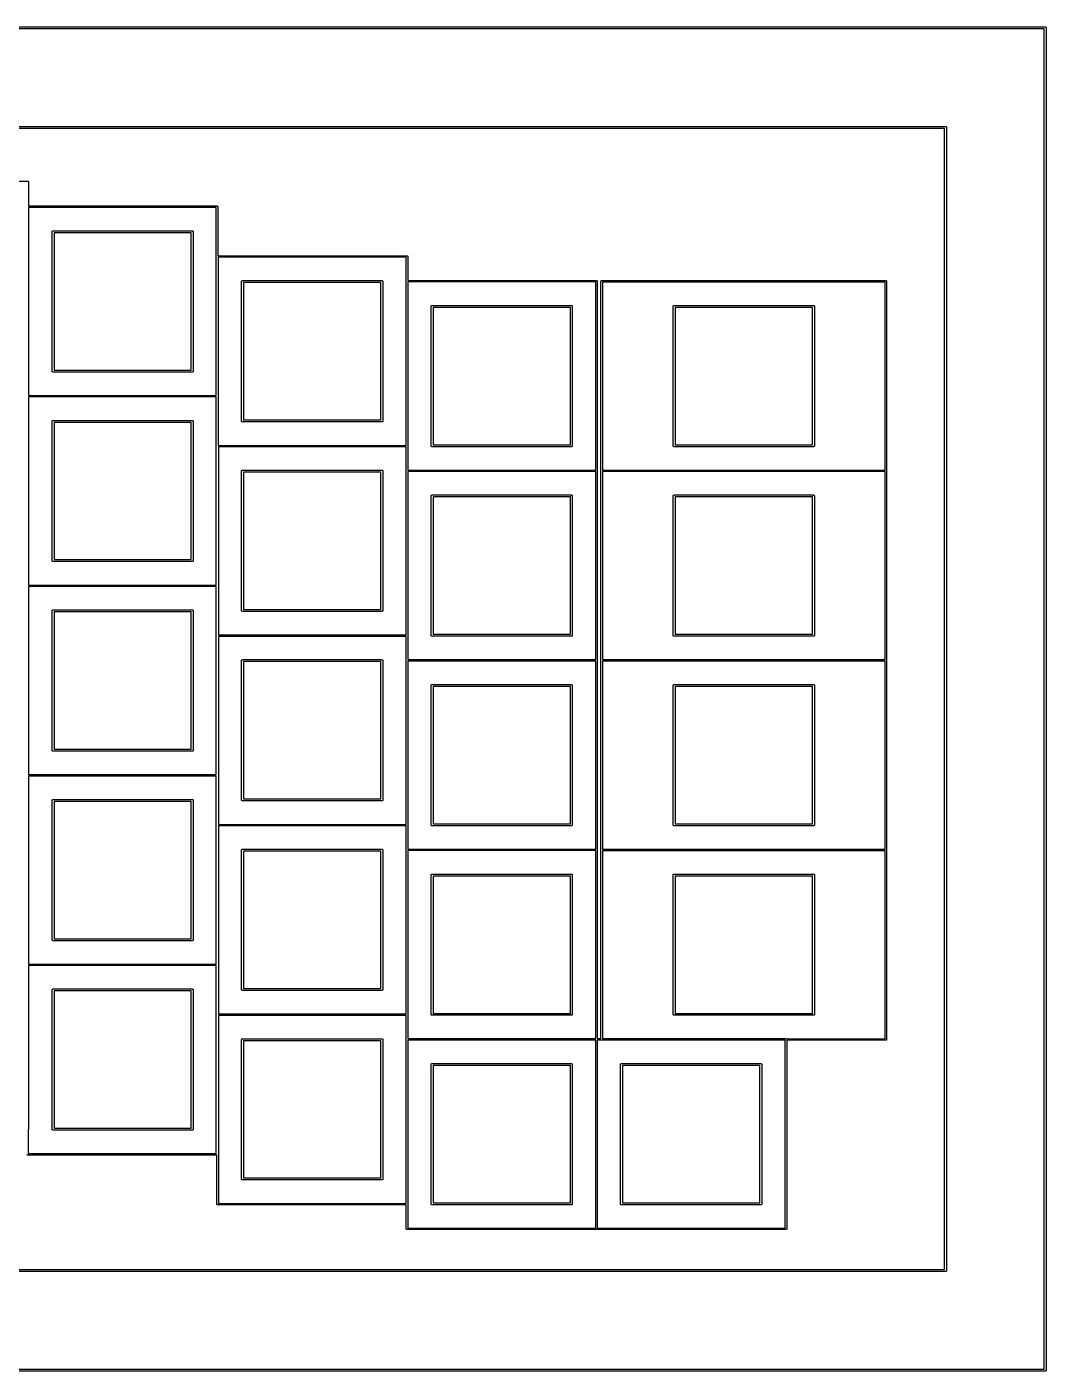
# Model space of a CAD drawing. Extents: x -216 to 296, y -238 to -44.
# Drawn here: x 193.1 to 295.6, y -179.5 to -44.4 of the extents above; entities that cross this region are included whole.
import ezdxf

# ---------------------------------------------------------------- set-up
doc = ezdxf.new("R2010")
doc.units = 0
doc.layers.add('BLACK', color=7, linetype='CONTINUOUS')

msp = doc.modelspace()

# ---------------------------------------------------------------- linework, layer by layer
at = {"layer": 'BLACK', "linetype": 'CONTINUOUS'}
for p, q in [((120.61, -44.43), (295.485, -44.43)), ((295.485, -44.43), (295.5, -44.4349)), ((295.5, -44.4349), (295.516, -44.4349)), ((295.516, -44.4349), (295.529, -44.4442)), ((295.529, -44.4442), (295.544, -44.4491)), ((295.544, -44.4491), (295.553, -44.4619)), ((295.553, -44.4619), (295.566, -44.4712)), ((295.566, -44.4712), (295.571, -44.4863)), ((295.571, -44.4863), (295.58, -44.4991)), ((295.58, -44.4991), (295.58, -44.5149)), ((295.58, -44.5149), (295.585, -44.53)), ((295.585, -44.53), (295.585, -179.441)), ((295.385, -44.63), (120.71, -44.63)), ((295.385, -179.341), (295.385, -44.63)), ((130.61, -54.43), (285.485, -54.43)), ((285.385, -54.63), (130.71, -54.63)), ((285.385, -169.341), (285.385, -54.63)), ((285.485, -54.43), (285.5, -54.4349)), ((285.5, -54.4349), (285.516, -54.4349)), ((285.516, -54.4349), (285.529, -54.4442)), ((285.529, -54.4442), (285.544, -54.4491)), ((285.544, -54.4491), (285.553, -54.4619)), ((285.553, -54.4619), (285.566, -54.4712)), ((285.566, -54.4712), (285.571, -54.4863)), ((285.571, -54.4863), (285.58, -54.4991)), ((285.58, -54.4991), (285.58, -54.5149)), ((285.58, -54.5149), (285.585, -54.53)), ((285.585, -54.53), (285.585, -169.441)), ((174.155, -59.93), (193.205, -59.93)), ((193.205, -59.93), (193.215, -59.9317)), ((193.215, -59.9317), (193.218, -59.9311)), ((193.218, -59.9311), (193.221, -59.9328)), ((193.221, -59.9328), (193.231, -59.9345)), ((193.231, -59.9345), (193.246, -59.947)), ((193.246, -59.947), (193.262, -59.9568)), ((193.262, -59.9568), (193.265, -59.9631)), ((193.265, -59.9631), (193.27, -59.9675)), ((193.27, -59.9675), (193.273, -59.9867)), ((193.273, -59.9867), (193.28, -60.005)), ((193.28, -60.005), (193.28, -62.43)), ((193.28, -62.43), (212.245, -62.43)), ((193.28, -62.58), (193.28, -79.055)), ((212.17, -62.58), (193.28, -62.58)), ((212.17, -81.48), (212.17, -62.58)), ((212.245, -62.43), (212.255, -62.4317)), ((212.255, -62.4317), (212.258, -62.4311)), ((212.258, -62.4311), (212.261, -62.4328)), ((212.261, -62.4328), (212.271, -62.4345)), ((212.271, -62.4345), (212.286, -62.447)), ((212.286, -62.447), (212.302, -62.4568)), ((212.302, -62.4568), (212.305, -62.4631)), ((212.305, -62.4631), (212.31, -62.4675)), ((212.31, -62.4675), (212.313, -62.4867)), ((212.313, -62.4867), (212.32, -62.505)), ((212.32, -62.505), (212.32, -67.44)), ((195.66, -65.03), (195.665, -65.0149)), ((195.66, -79.03), (195.66, -65.03)), ((195.665, -64.9991), (195.674, -64.9863)), ((195.665, -65.0149), (195.665, -64.9991)), ((195.674, -64.9863), (195.679, -64.9712)), ((195.679, -64.9712), (195.692, -64.9619)), ((195.692, -64.9619), (195.701, -64.9491)), ((195.701, -64.9491), (195.716, -64.9442)), ((195.716, -64.9442), (195.729, -64.9349)), ((195.729, -64.9349), (195.745, -64.9349)), ((195.745, -64.9349), (195.76, -64.93)), ((195.76, -64.93), (209.76, -64.93)), ((195.86, -65.13), (195.86, -78.93)), ((209.66, -65.13), (195.86, -65.13)), ((209.66, -78.93), (209.66, -65.13)), ((209.76, -64.93), (209.775, -64.9349)), ((209.775, -64.9349), (209.791, -64.9349)), ((209.791, -64.9349), (209.804, -64.9442)), ((209.804, -64.9442), (209.819, -64.9491)), ((209.819, -64.9491), (209.828, -64.9619)), ((209.828, -64.9619), (209.841, -64.9712)), ((209.841, -64.9712), (209.846, -64.9863)), ((209.846, -64.9863), (209.855, -64.9991)), ((209.855, -64.9991), (209.855, -65.0149)), ((209.855, -65.0149), (209.86, -65.03)), ((209.86, -65.03), (209.86, -79.03)), ((212.32, -67.44), (231.345, -67.44)), ((231.345, -67.44), (231.355, -67.4417)), ((231.355, -67.4417), (231.358, -67.4411)), ((231.358, -67.4411), (231.361, -67.4428)), ((231.361, -67.4428), (231.371, -67.4445)), ((231.371, -67.4445), (231.386, -67.457)), ((231.386, -67.457), (231.402, -67.4668)), ((231.402, -67.4668), (231.405, -67.4731)), ((231.405, -67.4731), (231.41, -67.4775)), ((231.41, -67.4775), (231.413, -67.4967)), ((231.413, -67.4967), (231.42, -67.515)), ((231.42, -67.515), (231.42, -69.92)), ((212.37, -67.59), (212.37, -86.49)), ((231.27, -67.59), (212.37, -67.59)), ((231.27, -69.995), (231.27, -67.59)), ((214.71, -70.03), (214.715, -70.0149)), ((214.71, -84.03), (214.71, -70.03)), ((214.715, -69.9991), (214.724, -69.9863)), ((214.715, -70.0149), (214.715, -69.9991)), ((214.724, -69.9863), (214.729, -69.9712)), ((214.729, -69.9712), (214.742, -69.9619)), ((214.742, -69.9619), (214.751, -69.9491)), ((214.751, -69.9491), (214.766, -69.9442)), ((214.766, -69.9442), (214.779, -69.9349)), ((214.779, -69.9349), (214.795, -69.9349)), ((214.795, -69.9349), (214.81, -69.93)), ((214.81, -69.93), (228.81, -69.93)), ((214.91, -70.13), (214.91, -83.93)), ((228.71, -70.13), (214.91, -70.13)), ((228.71, -83.93), (228.71, -70.13)), ((228.81, -69.93), (228.825, -69.9349)), ((228.825, -69.9349), (228.841, -69.9349)), ((228.841, -69.9349), (228.854, -69.9442)), ((228.854, -69.9442), (228.869, -69.9491)), ((228.869, -69.9491), (228.878, -69.9619)), ((228.878, -69.9619), (228.891, -69.9712)), ((228.891, -69.9712), (228.896, -69.9863)), ((228.896, -69.9863), (228.905, -69.9991)), ((228.905, -69.9991), (228.905, -70.0149)), ((228.905, -70.0149), (228.91, -70.03)), ((228.91, -70.03), (228.91, -84.03)), ((231.27, -86.49), (231.27, -69.995)), ((231.42, -69.92), (250.395, -69.92)), ((231.42, -70.07), (231.42, -86.5278)), ((250.32, -70.07), (231.42, -70.07)), ((250.32, -88.97), (250.32, -70.07)), ((250.395, -69.92), (250.405, -69.9217)), ((250.405, -69.9217), (250.408, -69.9211)), ((250.408, -69.9211), (250.411, -69.9228)), ((250.411, -69.9228), (250.421, -69.9245)), ((250.421, -69.9245), (250.436, -69.937)), ((250.436, -69.937), (250.452, -69.9468)), ((250.452, -69.9468), (250.455, -69.9531)), ((250.455, -69.9531), (250.46, -69.9575)), ((250.46, -69.9575), (250.463, -69.9767)), ((250.463, -69.9767), (250.47, -69.995)), ((250.47, -69.995), (250.47, -89.045)), ((250.827, -70.005), (250.829, -69.9953)), ((250.827, -89.055), (250.827, -70.005)), ((250.829, -69.992), (250.83, -69.9891)), ((250.829, -69.9953), (250.829, -69.992)), ((250.83, -69.9891), (250.832, -69.9793)), ((250.832, -69.9793), (250.845, -69.9644)), ((250.845, -69.9644), (250.854, -69.9475)), ((250.854, -69.9475), (250.861, -69.9452)), ((250.861, -69.9452), (250.865, -69.94)), ((250.865, -69.94), (250.884, -69.9367)), ((250.884, -69.9367), (250.902, -69.93)), ((250.902, -69.93), (279.477, -69.93)), ((250.977, -70.08), (250.977, -88.98)), ((279.402, -70.08), (250.977, -70.08)), ((279.402, -88.98), (279.402, -70.08)), ((279.477, -69.93), (279.487, -69.9317)), ((279.487, -69.9317), (279.491, -69.9311)), ((279.491, -69.9311), (279.493, -69.9328)), ((279.493, -69.9328), (279.503, -69.9345)), ((279.503, -69.9345), (279.518, -69.947)), ((279.518, -69.947), (279.535, -69.9568)), ((279.535, -69.9568), (279.537, -69.9631)), ((279.537, -69.9631), (279.542, -69.9675)), ((279.542, -69.9675), (279.546, -69.9867)), ((279.546, -69.9867), (279.553, -70.005)), ((279.553, -70.005), (279.553, -89.055)), ((233.76, -72.53), (233.765, -72.5149)), ((233.76, -86.53), (233.76, -72.53)), ((233.765, -72.4991), (233.774, -72.4863)), ((233.765, -72.5149), (233.765, -72.4991)), ((233.774, -72.4863), (233.779, -72.4712)), ((233.779, -72.4712), (233.792, -72.4619)), ((233.792, -72.4619), (233.801, -72.4491)), ((233.801, -72.4491), (233.816, -72.4442)), ((233.816, -72.4442), (233.829, -72.4349)), ((233.829, -72.4349), (233.845, -72.4349)), ((233.845, -72.4349), (233.86, -72.43)), ((233.86, -72.43), (247.86, -72.43)), ((233.96, -72.63), (233.96, -86.43)), ((247.76, -72.63), (233.96, -72.63)), ((247.76, -86.43), (247.76, -72.63)), ((247.86, -72.43), (247.875, -72.4349)), ((247.875, -72.4349), (247.891, -72.4349)), ((247.891, -72.4349), (247.904, -72.4442)), ((247.904, -72.4442), (247.919, -72.4491)), ((247.919, -72.4491), (247.928, -72.4619)), ((247.928, -72.4619), (247.941, -72.4712)), ((247.941, -72.4712), (247.946, -72.4863)), ((247.946, -72.4863), (247.955, -72.4991)), ((247.955, -72.4991), (247.955, -72.5149)), ((247.955, -72.5149), (247.96, -72.53)), ((247.96, -72.53), (247.96, -86.53)), ((258.098, -72.53), (258.103, -72.5149)), ((258.098, -86.53), (258.098, -72.53)), ((258.103, -72.4991), (258.112, -72.4863)), ((258.103, -72.5149), (258.103, -72.4991)), ((258.112, -72.4863), (258.117, -72.4712)), ((258.117, -72.4712), (258.13, -72.4619)), ((258.13, -72.4619), (258.139, -72.4491)), ((258.139, -72.4491), (258.154, -72.4442)), ((258.154, -72.4442), (258.167, -72.4349)), ((258.167, -72.4349), (258.183, -72.4349)), ((258.183, -72.4349), (258.198, -72.43)), ((258.198, -72.43), (272.198, -72.43)), ((258.298, -72.63), (258.298, -86.43)), ((272.098, -72.63), (258.298, -72.63)), ((272.098, -86.43), (272.098, -72.63)), ((272.198, -72.43), (272.213, -72.4349)), ((272.213, -72.4349), (272.229, -72.4349)), ((272.229, -72.4349), (272.242, -72.4442)), ((272.242, -72.4442), (272.257, -72.4491)), ((272.257, -72.4491), (272.266, -72.4619)), ((272.266, -72.4619), (272.279, -72.4712)), ((272.279, -72.4712), (272.284, -72.4863)), ((272.284, -72.4863), (272.293, -72.4991)), ((272.293, -72.4991), (272.293, -72.5149)), ((272.293, -72.5149), (272.298, -72.53)), ((272.298, -72.53), (272.298, -86.53)), ((193.28, -79.055), (193.28, -79.055)), ((193.28, -79.055), (193.28, -81.48)), ((195.665, -79.0451), (195.66, -79.03)), ((195.665, -79.0609), (195.665, -79.0451)), ((195.674, -79.0737), (195.665, -79.0609)), ((195.679, -79.0888), (195.674, -79.0737)), ((195.692, -79.0981), (195.679, -79.0888)), ((195.701, -79.1109), (195.692, -79.0981)), ((195.716, -79.1158), (195.701, -79.1109)), ((195.729, -79.1251), (195.716, -79.1158)), ((195.745, -79.1251), (195.729, -79.1251)), ((195.76, -79.13), (195.745, -79.1251)), ((209.76, -79.13), (195.76, -79.13)), ((195.86, -78.93), (209.66, -78.93)), ((209.775, -79.1251), (209.76, -79.13)), ((209.791, -79.1251), (209.775, -79.1251)), ((209.804, -79.1158), (209.791, -79.1251)), ((209.819, -79.1109), (209.804, -79.1158)), ((209.828, -79.0981), (209.819, -79.1109)), ((209.841, -79.0888), (209.828, -79.0981)), ((209.846, -79.0737), (209.841, -79.0888)), ((209.855, -79.0609), (209.846, -79.0737)), ((209.86, -79.03), (209.855, -79.0451)), ((209.855, -79.0451), (209.855, -79.0609)), ((193.28, -81.48), (212.17, -81.48)), ((193.28, -81.63), (193.28, -98.105)), ((212.17, -81.63), (193.28, -81.63)), ((212.17, -100.53), (212.17, -81.63)), ((195.66, -84.08), (195.665, -84.0649)), ((195.66, -98.08), (195.66, -84.08)), ((195.665, -84.0491), (195.674, -84.0363)), ((195.665, -84.0649), (195.665, -84.0491)), ((195.674, -84.0363), (195.679, -84.0212)), ((195.679, -84.0212), (195.692, -84.0119)), ((195.692, -84.0119), (195.701, -83.9991)), ((195.701, -83.9991), (195.716, -83.9942)), ((195.716, -83.9942), (195.729, -83.9849)), ((195.729, -83.9849), (195.745, -83.9849)), ((195.745, -83.9849), (195.76, -83.98)), ((195.76, -83.98), (209.76, -83.98)), ((195.86, -84.18), (195.86, -97.98)), ((209.66, -84.18), (195.86, -84.18)), ((209.66, -97.98), (209.66, -84.18)), ((209.76, -83.98), (209.775, -83.9849)), ((209.775, -83.9849), (209.791, -83.9849)), ((209.791, -83.9849), (209.804, -83.9942)), ((209.804, -83.9942), (209.819, -83.9991)), ((209.819, -83.9991), (209.828, -84.0119)), ((209.828, -84.0119), (209.841, -84.0212)), ((209.841, -84.0212), (209.846, -84.0363)), ((209.846, -84.0363), (209.855, -84.0491)), ((209.855, -84.0491), (209.855, -84.0649)), ((209.855, -84.0649), (209.86, -84.08)), ((209.86, -84.08), (209.86, -98.08)), ((214.715, -84.0451), (214.71, -84.03)), ((214.715, -84.0609), (214.715, -84.0451)), ((214.724, -84.0737), (214.715, -84.0609)), ((214.729, -84.0888), (214.724, -84.0737)), ((214.742, -84.0981), (214.729, -84.0888)), ((214.751, -84.1109), (214.742, -84.0981)), ((214.766, -84.1158), (214.751, -84.1109)), ((214.779, -84.1251), (214.766, -84.1158)), ((214.795, -84.1251), (214.779, -84.1251)), ((214.81, -84.13), (214.795, -84.1251)), ((228.81, -84.13), (214.81, -84.13)), ((214.91, -83.93), (228.71, -83.93)), ((228.825, -84.1251), (228.81, -84.13)), ((228.841, -84.1251), (228.825, -84.1251)), ((228.854, -84.1158), (228.841, -84.1251)), ((228.869, -84.1109), (228.854, -84.1158)), ((228.878, -84.0981), (228.869, -84.1109)), ((228.891, -84.0888), (228.878, -84.0981)), ((228.896, -84.0737), (228.891, -84.0888)), ((228.905, -84.0609), (228.896, -84.0737)), ((228.91, -84.03), (228.905, -84.0451)), ((228.905, -84.0451), (228.905, -84.0609)), ((233.96, -86.43), (247.76, -86.43)), ((258.298, -86.43), (272.098, -86.43)), ((212.37, -86.49), (231.27, -86.49)), ((212.38, -86.64), (212.38, -105.54)), ((231.27, -86.64), (212.38, -86.64)), ((231.27, -89.045), (231.27, -86.64)), ((231.42, -86.5278), (231.423, -86.5467)), ((231.423, -86.5467), (231.43, -86.565)), ((231.43, -86.565), (231.43, -88.97)), ((233.765, -86.5451), (233.76, -86.53)), ((233.765, -86.5609), (233.765, -86.5451)), ((233.774, -86.5737), (233.765, -86.5609)), ((233.779, -86.5888), (233.774, -86.5737)), ((233.792, -86.5981), (233.779, -86.5888)), ((233.801, -86.6109), (233.792, -86.5981)), ((233.816, -86.6158), (233.801, -86.6109)), ((233.829, -86.6251), (233.816, -86.6158)), ((233.845, -86.6251), (233.829, -86.6251)), ((233.86, -86.63), (233.845, -86.6251)), ((247.86, -86.63), (233.86, -86.63)), ((247.875, -86.6251), (247.86, -86.63)), ((247.891, -86.6251), (247.875, -86.6251)), ((247.904, -86.6158), (247.891, -86.6251)), ((247.919, -86.6109), (247.904, -86.6158)), ((247.928, -86.5981), (247.919, -86.6109)), ((247.941, -86.5888), (247.928, -86.5981)), ((247.946, -86.5737), (247.941, -86.5888)), ((247.955, -86.5609), (247.946, -86.5737)), ((247.96, -86.53), (247.955, -86.5451)), ((247.955, -86.5451), (247.955, -86.5609)), ((258.103, -86.5451), (258.098, -86.53)), ((258.103, -86.5609), (258.103, -86.5451)), ((258.112, -86.5737), (258.103, -86.5609)), ((258.117, -86.5888), (258.112, -86.5737)), ((258.13, -86.5981), (258.117, -86.5888)), ((258.139, -86.6109), (258.13, -86.5981)), ((258.154, -86.6158), (258.139, -86.6109)), ((258.167, -86.6251), (258.154, -86.6158)), ((258.183, -86.6251), (258.167, -86.6251)), ((258.198, -86.63), (258.183, -86.6251)), ((272.198, -86.63), (258.198, -86.63)), ((272.213, -86.6251), (272.198, -86.63)), ((272.229, -86.6251), (272.213, -86.6251)), ((272.242, -86.6158), (272.229, -86.6251)), ((272.257, -86.6109), (272.242, -86.6158)), ((272.266, -86.5981), (272.257, -86.6109)), ((272.279, -86.5888), (272.266, -86.5981)), ((272.284, -86.5737), (272.279, -86.5888)), ((272.293, -86.5609), (272.284, -86.5737)), ((272.298, -86.53), (272.293, -86.5451)), ((272.293, -86.5451), (272.293, -86.5609)), ((214.71, -89.08), (214.715, -89.0649)), ((214.71, -103.08), (214.71, -89.08)), ((214.715, -89.0491), (214.724, -89.0363)), ((214.715, -89.0649), (214.715, -89.0491)), ((214.724, -89.0363), (214.729, -89.0212)), ((214.729, -89.0212), (214.742, -89.0119)), ((214.742, -89.0119), (214.751, -88.9991)), ((214.751, -88.9991), (214.766, -88.9942)), ((214.766, -88.9942), (214.779, -88.9849)), ((214.779, -88.9849), (214.795, -88.9849)), ((214.795, -88.9849), (214.81, -88.98)), ((214.81, -88.98), (228.81, -88.98)), ((228.81, -88.98), (228.825, -88.9849)), ((228.825, -88.9849), (228.841, -88.9849)), ((228.841, -88.9849), (228.854, -88.9942)), ((228.854, -88.9942), (228.869, -88.9991)), ((228.869, -88.9991), (228.878, -89.0119)), ((228.878, -89.0119), (228.891, -89.0212)), ((228.891, -89.0212), (228.896, -89.0363)), ((228.896, -89.0363), (228.905, -89.0491)), ((228.905, -89.0491), (228.905, -89.0649)), ((228.905, -89.0649), (228.91, -89.08)), ((228.91, -89.08), (228.91, -103.08)), ((231.27, -105.54), (231.27, -89.045)), ((231.27, -89.045), (231.27, -89.045)), ((231.43, -88.97), (250.32, -88.97)), ((231.43, -89.12), (231.43, -105.615)), ((250.32, -89.12), (231.43, -89.12)), ((250.32, -108.02), (250.32, -89.12)), ((250.47, -89.045), (250.47, -89.045)), ((250.47, -89.045), (250.47, -108.095)), ((250.827, -108.105), (250.827, -89.055)), ((250.977, -88.98), (279.402, -88.98)), ((250.977, -89.13), (250.977, -108.03)), ((279.402, -89.13), (250.977, -89.13)), ((279.402, -108.03), (279.402, -89.13)), ((279.553, -89.055), (279.553, -89.055)), ((279.553, -89.055), (279.553, -108.105)), ((214.91, -89.18), (214.91, -102.98)), ((228.71, -89.18), (214.91, -89.18)), ((228.71, -102.98), (228.71, -89.18)), ((233.76, -91.58), (233.765, -91.5649)), ((233.76, -105.58), (233.76, -91.58)), ((233.765, -91.5491), (233.774, -91.5363)), ((233.765, -91.5649), (233.765, -91.5491)), ((233.774, -91.5363), (233.779, -91.5212)), ((233.779, -91.5212), (233.792, -91.5119)), ((233.792, -91.5119), (233.801, -91.4991)), ((233.801, -91.4991), (233.816, -91.4942)), ((233.816, -91.4942), (233.829, -91.4849)), ((233.829, -91.4849), (233.845, -91.4849)), ((233.845, -91.4849), (233.86, -91.48)), ((233.86, -91.48), (247.86, -91.48)), ((233.96, -91.68), (233.96, -105.48)), ((247.76, -91.68), (233.96, -91.68)), ((247.76, -105.48), (247.76, -91.68)), ((247.86, -91.48), (247.875, -91.4849)), ((247.875, -91.4849), (247.891, -91.4849)), ((247.891, -91.4849), (247.904, -91.4942)), ((247.904, -91.4942), (247.919, -91.4991)), ((247.919, -91.4991), (247.928, -91.5119)), ((247.928, -91.5119), (247.941, -91.5212)), ((247.941, -91.5212), (247.946, -91.5363)), ((247.946, -91.5363), (247.955, -91.5491)), ((247.955, -91.5491), (247.955, -91.5649)), ((247.955, -91.5649), (247.96, -91.58)), ((247.96, -91.58), (247.96, -105.58)), ((258.098, -91.58), (258.103, -91.5649)), ((258.098, -105.58), (258.098, -91.58)), ((258.103, -91.5491), (258.112, -91.5363)), ((258.103, -91.5649), (258.103, -91.5491)), ((258.112, -91.5363), (258.117, -91.5212)), ((258.117, -91.5212), (258.13, -91.5119)), ((258.13, -91.5119), (258.139, -91.4991)), ((258.139, -91.4991), (258.154, -91.4942)), ((258.154, -91.4942), (258.167, -91.4849)), ((258.167, -91.4849), (258.183, -91.4849)), ((258.183, -91.4849), (258.198, -91.48)), ((258.198, -91.48), (272.198, -91.48)), ((258.298, -91.68), (258.298, -105.48)), ((272.098, -91.68), (258.298, -91.68)), ((272.098, -105.48), (272.098, -91.68)), ((272.198, -91.48), (272.213, -91.4849)), ((272.213, -91.4849), (272.229, -91.4849)), ((272.229, -91.4849), (272.242, -91.4942)), ((272.242, -91.4942), (272.257, -91.4991)), ((272.257, -91.4991), (272.266, -91.5119)), ((272.266, -91.5119), (272.279, -91.5212)), ((272.279, -91.5212), (272.284, -91.5363)), ((272.284, -91.5363), (272.293, -91.5491)), ((272.293, -91.5491), (272.293, -91.5649)), ((272.293, -91.5649), (272.298, -91.58)), ((272.298, -91.58), (272.298, -105.58)), ((193.28, -98.105), (193.28, -100.53)), ((195.665, -98.0951), (195.66, -98.08)), ((195.665, -98.1109), (195.665, -98.0951)), ((195.674, -98.1237), (195.665, -98.1109)), ((195.679, -98.1388), (195.674, -98.1237)), ((195.692, -98.1481), (195.679, -98.1388)), ((195.701, -98.1609), (195.692, -98.1481)), ((195.716, -98.1658), (195.701, -98.1609)), ((195.729, -98.1751), (195.716, -98.1658)), ((195.745, -98.1751), (195.729, -98.1751)), ((195.76, -98.18), (195.745, -98.1751)), ((209.76, -98.18), (195.76, -98.18)), ((195.86, -97.98), (209.66, -97.98)), ((209.775, -98.1751), (209.76, -98.18)), ((209.791, -98.1751), (209.775, -98.1751)), ((209.804, -98.1658), (209.791, -98.1751)), ((209.819, -98.1609), (209.804, -98.1658)), ((209.828, -98.1481), (209.819, -98.1609)), ((209.841, -98.1388), (209.828, -98.1481)), ((209.846, -98.1237), (209.841, -98.1388)), ((209.855, -98.1109), (209.846, -98.1237)), ((209.86, -98.08), (209.855, -98.0951)), ((209.855, -98.0951), (209.855, -98.1109)), ((193.28, -100.53), (212.17, -100.53)), ((193.28, -100.68), (193.28, -117.155)), ((212.17, -100.68), (193.28, -100.68)), ((212.17, -119.58), (212.17, -100.68)), ((195.66, -103.13), (195.665, -103.115)), ((195.66, -117.13), (195.66, -103.13)), ((195.665, -103.099), (195.674, -103.086)), ((195.665, -103.115), (195.665, -103.099)), ((195.674, -103.086), (195.679, -103.071)), ((195.679, -103.071), (195.692, -103.062)), ((195.692, -103.062), (195.701, -103.049)), ((195.701, -103.049), (195.716, -103.044)), ((195.716, -103.044), (195.729, -103.035)), ((195.729, -103.035), (195.745, -103.035)), ((195.745, -103.035), (195.76, -103.03)), ((195.76, -103.03), (209.76, -103.03)), ((195.86, -103.23), (195.86, -117.03)), ((209.66, -103.23), (195.86, -103.23)), ((209.66, -117.03), (209.66, -103.23)), ((209.76, -103.03), (209.775, -103.035)), ((209.775, -103.035), (209.791, -103.035)), ((209.791, -103.035), (209.804, -103.044)), ((209.804, -103.044), (209.819, -103.049)), ((209.819, -103.049), (209.828, -103.062)), ((209.828, -103.062), (209.841, -103.071)), ((209.841, -103.071), (209.846, -103.086)), ((209.846, -103.086), (209.855, -103.099)), ((209.855, -103.099), (209.855, -103.115)), ((209.855, -103.115), (209.86, -103.13)), ((209.86, -103.13), (209.86, -117.13)), ((214.715, -103.095), (214.71, -103.08)), ((214.715, -103.111), (214.715, -103.095)), ((214.724, -103.124), (214.715, -103.111)), ((214.729, -103.139), (214.724, -103.124)), ((214.742, -103.148), (214.729, -103.139)), ((214.751, -103.161), (214.742, -103.148)), ((214.766, -103.166), (214.751, -103.161)), ((214.779, -103.175), (214.766, -103.166)), ((214.795, -103.175), (214.779, -103.175)), ((214.81, -103.18), (214.795, -103.175)), ((228.81, -103.18), (214.81, -103.18)), ((214.91, -102.98), (228.71, -102.98)), ((228.825, -103.175), (228.81, -103.18)), ((228.841, -103.175), (228.825, -103.175)), ((228.854, -103.166), (228.841, -103.175)), ((228.869, -103.161), (228.854, -103.166)), ((228.878, -103.148), (228.869, -103.161)), ((228.891, -103.139), (228.878, -103.148)), ((228.896, -103.124), (228.891, -103.139)), ((228.905, -103.111), (228.896, -103.124)), ((228.91, -103.08), (228.905, -103.095)), ((228.905, -103.095), (228.905, -103.111)), ((212.38, -105.54), (231.27, -105.54)), ((212.38, -105.69), (212.38, -124.59)), ((231.27, -105.69), (212.38, -105.69)), ((231.27, -108.095), (231.27, -105.69)), ((231.43, -105.615), (231.43, -108.02)), ((233.765, -105.595), (233.76, -105.58)), ((233.765, -105.611), (233.765, -105.595)), ((233.774, -105.624), (233.765, -105.611)), ((233.779, -105.639), (233.774, -105.624)), ((233.792, -105.648), (233.779, -105.639)), ((233.801, -105.661), (233.792, -105.648)), ((233.816, -105.666), (233.801, -105.661)), ((233.829, -105.675), (233.816, -105.666)), ((233.845, -105.675), (233.829, -105.675)), ((233.86, -105.68), (233.845, -105.675)), ((247.86, -105.68), (233.86, -105.68)), ((233.96, -105.48), (247.76, -105.48)), ((247.875, -105.675), (247.86, -105.68)), ((247.891, -105.675), (247.875, -105.675)), ((247.904, -105.666), (247.891, -105.675)), ((247.919, -105.661), (247.904, -105.666)), ((247.928, -105.648), (247.919, -105.661)), ((247.941, -105.639), (247.928, -105.648)), ((247.946, -105.624), (247.941, -105.639)), ((247.955, -105.611), (247.946, -105.624)), ((247.96, -105.58), (247.955, -105.595)), ((247.955, -105.595), (247.955, -105.611)), ((258.103, -105.595), (258.098, -105.58)), ((258.103, -105.611), (258.103, -105.595)), ((258.112, -105.624), (258.103, -105.611)), ((258.117, -105.639), (258.112, -105.624)), ((258.13, -105.648), (258.117, -105.639)), ((258.139, -105.661), (258.13, -105.648)), ((258.154, -105.666), (258.139, -105.661)), ((258.167, -105.675), (258.154, -105.666)), ((258.183, -105.675), (258.167, -105.675)), ((258.198, -105.68), (258.183, -105.675)), ((272.198, -105.68), (258.198, -105.68)), ((258.298, -105.48), (272.098, -105.48)), ((272.213, -105.675), (272.198, -105.68)), ((272.229, -105.675), (272.213, -105.675)), ((272.242, -105.666), (272.229, -105.675)), ((272.257, -105.661), (272.242, -105.666)), ((272.266, -105.648), (272.257, -105.661)), ((272.279, -105.639), (272.266, -105.648)), ((272.284, -105.624), (272.279, -105.639)), ((272.293, -105.611), (272.284, -105.624)), ((272.298, -105.58), (272.293, -105.595)), ((272.293, -105.595), (272.293, -105.611)), ((214.715, -108.099), (214.724, -108.086)), ((214.724, -108.086), (214.729, -108.071)), ((214.729, -108.071), (214.742, -108.062)), ((214.742, -108.062), (214.751, -108.049)), ((214.751, -108.049), (214.766, -108.044)), ((214.766, -108.044), (214.779, -108.035)), ((214.779, -108.035), (214.795, -108.035)), ((214.795, -108.035), (214.81, -108.03)), ((214.81, -108.03), (228.81, -108.03)), ((228.81, -108.03), (228.825, -108.035)), ((228.825, -108.035), (228.841, -108.035)), ((228.841, -108.035), (228.854, -108.044)), ((228.854, -108.044), (228.869, -108.049)), ((228.869, -108.049), (228.878, -108.062)), ((228.878, -108.062), (228.891, -108.071)), ((228.891, -108.071), (228.896, -108.086)), ((228.896, -108.086), (228.905, -108.099)), ((231.43, -108.02), (250.32, -108.02)), ((250.977, -108.03), (279.402, -108.03)), ((214.71, -108.13), (214.715, -108.115)), ((214.71, -122.13), (214.71, -108.13)), ((214.715, -108.115), (214.715, -108.099)), ((214.91, -108.23), (214.91, -122.03)), ((228.71, -108.23), (214.91, -108.23)), ((228.71, -122.03), (228.71, -108.23)), ((228.905, -108.099), (228.905, -108.115)), ((228.905, -108.115), (228.91, -108.13)), ((228.91, -108.13), (228.91, -122.13)), ((231.27, -124.59), (231.27, -108.095)), ((231.27, -108.095), (231.27, -108.095)), ((231.43, -108.17), (231.43, -124.665)), ((250.32, -108.17), (231.43, -108.17)), ((250.32, -127.07), (250.32, -108.17)), ((250.47, -108.095), (250.47, -108.095)), ((250.47, -108.095), (250.47, -127.145)), ((250.827, -127.155), (250.827, -108.105)), ((250.977, -108.18), (250.977, -127.08)), ((279.402, -108.18), (250.977, -108.18)), ((279.402, -127.08), (279.402, -108.18)), ((279.553, -108.105), (279.553, -108.105)), ((279.553, -108.105), (279.553, -127.155)), ((233.76, -110.63), (233.765, -110.615)), ((233.76, -124.63), (233.76, -110.63)), ((233.765, -110.599), (233.774, -110.586)), ((233.765, -110.615), (233.765, -110.599)), ((233.774, -110.586), (233.779, -110.571)), ((233.779, -110.571), (233.792, -110.562)), ((233.792, -110.562), (233.801, -110.549)), ((233.801, -110.549), (233.816, -110.544)), ((233.816, -110.544), (233.829, -110.535)), ((233.829, -110.535), (233.845, -110.535)), ((233.845, -110.535), (233.86, -110.53)), ((233.86, -110.53), (247.86, -110.53)), ((233.96, -110.73), (233.96, -124.53)), ((247.76, -110.73), (233.96, -110.73)), ((247.76, -124.53), (247.76, -110.73)), ((247.86, -110.53), (247.875, -110.535)), ((247.875, -110.535), (247.891, -110.535)), ((247.891, -110.535), (247.904, -110.544)), ((247.904, -110.544), (247.919, -110.549)), ((247.919, -110.549), (247.928, -110.562)), ((247.928, -110.562), (247.941, -110.571)), ((247.941, -110.571), (247.946, -110.586)), ((247.946, -110.586), (247.955, -110.599)), ((247.955, -110.599), (247.955, -110.615)), ((247.955, -110.615), (247.96, -110.63)), ((247.96, -110.63), (247.96, -124.63)), ((258.098, -110.63), (258.103, -110.615)), ((258.098, -124.63), (258.098, -110.63)), ((258.103, -110.599), (258.112, -110.586)), ((258.103, -110.615), (258.103, -110.599)), ((258.112, -110.586), (258.117, -110.571)), ((258.117, -110.571), (258.13, -110.562)), ((258.13, -110.562), (258.139, -110.549)), ((258.139, -110.549), (258.154, -110.544)), ((258.154, -110.544), (258.167, -110.535)), ((258.167, -110.535), (258.183, -110.535)), ((258.183, -110.535), (258.198, -110.53)), ((258.198, -110.53), (272.198, -110.53)), ((258.298, -110.73), (258.298, -124.53)), ((272.098, -110.73), (258.298, -110.73)), ((272.098, -124.53), (272.098, -110.73)), ((272.198, -110.53), (272.213, -110.535)), ((272.213, -110.535), (272.229, -110.535)), ((272.229, -110.535), (272.242, -110.544)), ((272.242, -110.544), (272.257, -110.549)), ((272.257, -110.549), (272.266, -110.562)), ((272.266, -110.562), (272.279, -110.571)), ((272.279, -110.571), (272.284, -110.586)), ((272.284, -110.586), (272.293, -110.599)), ((272.293, -110.599), (272.293, -110.615)), ((272.293, -110.615), (272.298, -110.63)), ((272.298, -110.63), (272.298, -124.63)), ((193.28, -117.155), (193.28, -119.58)), ((195.665, -117.145), (195.66, -117.13)), ((195.665, -117.161), (195.665, -117.145)), ((195.674, -117.174), (195.665, -117.161)), ((195.679, -117.189), (195.674, -117.174)), ((195.692, -117.198), (195.679, -117.189)), ((195.701, -117.211), (195.692, -117.198)), ((195.716, -117.216), (195.701, -117.211)), ((195.729, -117.225), (195.716, -117.216)), ((195.745, -117.225), (195.729, -117.225)), ((195.76, -117.23), (195.745, -117.225)), ((209.76, -117.23), (195.76, -117.23)), ((195.86, -117.03), (209.66, -117.03)), ((209.775, -117.225), (209.76, -117.23)), ((209.791, -117.225), (209.775, -117.225)), ((209.804, -117.216), (209.791, -117.225)), ((209.819, -117.211), (209.804, -117.216)), ((209.828, -117.198), (209.819, -117.211)), ((209.841, -117.189), (209.828, -117.198)), ((209.846, -117.174), (209.841, -117.189)), ((209.855, -117.161), (209.846, -117.174)), ((209.86, -117.13), (209.855, -117.145)), ((209.855, -117.145), (209.855, -117.161)), ((193.28, -119.58), (212.17, -119.58)), ((193.28, -119.73), (193.28, -136.205)), ((212.17, -119.73), (193.28, -119.73)), ((212.17, -138.63), (212.17, -119.73)), ((195.66, -122.18), (195.665, -122.165)), ((195.66, -136.18), (195.66, -122.18)), ((195.665, -122.149), (195.674, -122.136)), ((195.665, -122.165), (195.665, -122.149)), ((195.674, -122.136), (195.679, -122.121)), ((195.679, -122.121), (195.692, -122.112)), ((195.692, -122.112), (195.701, -122.099)), ((195.701, -122.099), (195.716, -122.094)), ((195.716, -122.094), (195.729, -122.085)), ((195.729, -122.085), (195.745, -122.085)), ((195.745, -122.085), (195.76, -122.08)), ((195.76, -122.08), (209.76, -122.08)), ((195.86, -122.28), (195.86, -136.08)), ((209.66, -122.28), (195.86, -122.28)), ((209.66, -136.08), (209.66, -122.28)), ((209.76, -122.08), (209.775, -122.085)), ((209.775, -122.085), (209.791, -122.085)), ((209.791, -122.085), (209.804, -122.094)), ((209.804, -122.094), (209.819, -122.099)), ((209.819, -122.099), (209.828, -122.112)), ((209.828, -122.112), (209.841, -122.121)), ((209.841, -122.121), (209.846, -122.136)), ((209.846, -122.136), (209.855, -122.149)), ((209.855, -122.149), (209.855, -122.165)), ((209.855, -122.165), (209.86, -122.18)), ((209.86, -122.18), (209.86, -136.18)), ((214.715, -122.145), (214.71, -122.13)), ((214.715, -122.161), (214.715, -122.145)), ((214.724, -122.174), (214.715, -122.161)), ((214.729, -122.189), (214.724, -122.174)), ((214.742, -122.198), (214.729, -122.189)), ((214.751, -122.211), (214.742, -122.198)), ((214.766, -122.216), (214.751, -122.211)), ((214.779, -122.225), (214.766, -122.216)), ((214.795, -122.225), (214.779, -122.225)), ((214.81, -122.23), (214.795, -122.225)), ((228.81, -122.23), (214.81, -122.23)), ((214.91, -122.03), (228.71, -122.03)), ((228.825, -122.225), (228.81, -122.23)), ((228.841, -122.225), (228.825, -122.225)), ((228.854, -122.216), (228.841, -122.225)), ((228.869, -122.211), (228.854, -122.216)), ((228.878, -122.198), (228.869, -122.211)), ((228.891, -122.189), (228.878, -122.198)), ((228.896, -122.174), (228.891, -122.189)), ((228.905, -122.161), (228.896, -122.174)), ((228.91, -122.13), (228.905, -122.145)), ((228.905, -122.145), (228.905, -122.161)), ((212.38, -124.59), (231.27, -124.59)), ((212.38, -124.74), (212.38, -143.64)), ((231.27, -124.74), (212.38, -124.74)), ((231.27, -127.145), (231.27, -124.74)), ((231.43, -124.665), (231.43, -127.07)), ((233.765, -124.645), (233.76, -124.63)), ((233.765, -124.661), (233.765, -124.645)), ((233.774, -124.674), (233.765, -124.661)), ((233.779, -124.689), (233.774, -124.674)), ((233.792, -124.698), (233.779, -124.689)), ((233.801, -124.711), (233.792, -124.698)), ((233.816, -124.716), (233.801, -124.711)), ((233.829, -124.725), (233.816, -124.716)), ((233.845, -124.725), (233.829, -124.725)), ((233.86, -124.73), (233.845, -124.725)), ((247.86, -124.73), (233.86, -124.73)), ((233.96, -124.53), (247.76, -124.53)), ((247.875, -124.725), (247.86, -124.73)), ((247.891, -124.725), (247.875, -124.725)), ((247.904, -124.716), (247.891, -124.725)), ((247.919, -124.711), (247.904, -124.716)), ((247.928, -124.698), (247.919, -124.711)), ((247.941, -124.689), (247.928, -124.698)), ((247.946, -124.674), (247.941, -124.689)), ((247.955, -124.661), (247.946, -124.674)), ((247.96, -124.63), (247.955, -124.645)), ((247.955, -124.645), (247.955, -124.661)), ((258.103, -124.645), (258.098, -124.63)), ((258.103, -124.661), (258.103, -124.645)), ((258.112, -124.674), (258.103, -124.661)), ((258.117, -124.689), (258.112, -124.674)), ((258.13, -124.698), (258.117, -124.689)), ((258.139, -124.711), (258.13, -124.698)), ((258.154, -124.716), (258.139, -124.711)), ((258.167, -124.725), (258.154, -124.716)), ((258.183, -124.725), (258.167, -124.725)), ((258.198, -124.73), (258.183, -124.725)), ((272.198, -124.73), (258.198, -124.73)), ((258.298, -124.53), (272.098, -124.53)), ((272.213, -124.725), (272.198, -124.73)), ((272.229, -124.725), (272.213, -124.725)), ((272.242, -124.716), (272.229, -124.725)), ((272.257, -124.711), (272.242, -124.716)), ((272.266, -124.698), (272.257, -124.711)), ((272.279, -124.689), (272.266, -124.698)), ((272.284, -124.674), (272.279, -124.689)), ((272.293, -124.661), (272.284, -124.674)), ((272.298, -124.63), (272.293, -124.645)), ((272.293, -124.645), (272.293, -124.661)), ((214.71, -127.18), (214.715, -127.165)), ((214.71, -141.18), (214.71, -127.18)), ((214.715, -127.149), (214.724, -127.136)), ((214.715, -127.165), (214.715, -127.149)), ((214.724, -127.136), (214.729, -127.121)), ((214.729, -127.121), (214.742, -127.112)), ((214.742, -127.112), (214.751, -127.099)), ((214.751, -127.099), (214.766, -127.094)), ((214.766, -127.094), (214.779, -127.085)), ((214.779, -127.085), (214.795, -127.085)), ((214.795, -127.085), (214.81, -127.08)), ((214.81, -127.08), (228.81, -127.08)), ((214.91, -127.28), (214.91, -141.08)), ((228.71, -127.28), (214.91, -127.28)), ((228.71, -141.08), (228.71, -127.28)), ((228.81, -127.08), (228.825, -127.085)), ((228.825, -127.085), (228.841, -127.085)), ((228.841, -127.085), (228.854, -127.094)), ((228.854, -127.094), (228.869, -127.099)), ((228.869, -127.099), (228.878, -127.112)), ((228.878, -127.112), (228.891, -127.121)), ((228.891, -127.121), (228.896, -127.136)), ((228.896, -127.136), (228.905, -127.149)), ((228.905, -127.149), (228.905, -127.165)), ((228.905, -127.165), (228.91, -127.18)), ((228.91, -127.18), (228.91, -141.18)), ((231.27, -143.64), (231.27, -127.145)), ((231.43, -127.07), (250.32, -127.07)), ((231.43, -127.22), (231.43, -143.715)), ((250.32, -127.22), (231.43, -127.22)), ((250.32, -146.12), (250.32, -127.22)), ((250.47, -127.145), (250.47, -127.145)), ((250.47, -127.145), (250.47, -146.12)), ((250.827, -146.12), (250.827, -127.155)), ((250.977, -127.08), (279.402, -127.08)), ((250.977, -127.23), (250.977, -146.12)), ((279.402, -127.23), (250.977, -127.23)), ((279.402, -146.13), (279.402, -127.23)), ((279.553, -127.155), (279.553, -127.155)), ((279.553, -127.155), (279.553, -146.205)), ((233.76, -129.68), (233.765, -129.665)), ((233.76, -143.68), (233.76, -129.68)), ((233.765, -129.649), (233.774, -129.636)), ((233.765, -129.665), (233.765, -129.649)), ((233.774, -129.636), (233.779, -129.621)), ((233.779, -129.621), (233.792, -129.612)), ((233.792, -129.612), (233.801, -129.599)), ((233.801, -129.599), (233.816, -129.594)), ((233.816, -129.594), (233.829, -129.585)), ((233.829, -129.585), (233.845, -129.585)), ((233.845, -129.585), (233.86, -129.58)), ((233.86, -129.58), (247.86, -129.58)), ((247.86, -129.58), (247.875, -129.585)), ((247.875, -129.585), (247.891, -129.585)), ((247.891, -129.585), (247.904, -129.594)), ((247.904, -129.594), (247.919, -129.599)), ((247.919, -129.599), (247.928, -129.612)), ((247.928, -129.612), (247.941, -129.621)), ((247.941, -129.621), (247.946, -129.636)), ((247.946, -129.636), (247.955, -129.649)), ((247.955, -129.649), (247.955, -129.665)), ((247.955, -129.665), (247.96, -129.68)), ((247.96, -129.68), (247.96, -143.68)), ((258.097, -129.68), (258.102, -129.665)), ((258.097, -143.68), (258.097, -129.68)), ((258.102, -129.649), (258.112, -129.636)), ((258.102, -129.665), (258.102, -129.649)), ((258.112, -129.636), (258.117, -129.621)), ((258.117, -129.621), (258.129, -129.612)), ((258.129, -129.612), (258.139, -129.599)), ((258.139, -129.599), (258.154, -129.594)), ((258.154, -129.594), (258.167, -129.585)), ((258.167, -129.585), (258.182, -129.585)), ((258.182, -129.585), (258.197, -129.58)), ((258.197, -129.58), (272.197, -129.58)), ((272.197, -129.58), (272.213, -129.585)), ((272.213, -129.585), (272.228, -129.585)), ((272.228, -129.585), (272.241, -129.594)), ((272.241, -129.594), (272.256, -129.599)), ((272.256, -129.599), (272.266, -129.612)), ((272.266, -129.612), (272.278, -129.621)), ((272.278, -129.621), (272.283, -129.636)), ((272.283, -129.636), (272.293, -129.649)), ((272.293, -129.649), (272.293, -129.665)), ((272.293, -129.665), (272.298, -129.68)), ((272.298, -129.68), (272.298, -143.68)), ((233.96, -129.78), (233.96, -143.58)), ((247.76, -129.78), (233.96, -129.78)), ((247.76, -143.58), (247.76, -129.78)), ((258.298, -129.78), (258.298, -143.58)), ((272.097, -129.78), (258.298, -129.78)), ((272.097, -143.58), (272.097, -129.78)), ((193.28, -136.205), (193.28, -138.63)), ((195.665, -136.195), (195.66, -136.18)), ((195.665, -136.211), (195.665, -136.195)), ((195.674, -136.224), (195.665, -136.211)), ((195.679, -136.239), (195.674, -136.224)), ((195.692, -136.248), (195.679, -136.239)), ((195.701, -136.261), (195.692, -136.248)), ((195.716, -136.266), (195.701, -136.261)), ((195.729, -136.275), (195.716, -136.266)), ((195.745, -136.275), (195.729, -136.275)), ((195.76, -136.28), (195.745, -136.275)), ((209.76, -136.28), (195.76, -136.28)), ((195.86, -136.08), (209.66, -136.08)), ((209.775, -136.275), (209.76, -136.28)), ((209.791, -136.275), (209.775, -136.275)), ((209.804, -136.266), (209.791, -136.275)), ((209.819, -136.261), (209.804, -136.266)), ((209.828, -136.248), (209.819, -136.261)), ((209.841, -136.239), (209.828, -136.248)), ((209.846, -136.224), (209.841, -136.239)), ((209.855, -136.211), (209.846, -136.224)), ((209.86, -136.18), (209.855, -136.195)), ((209.855, -136.195), (209.855, -136.211)), ((193.28, -138.63), (212.17, -138.63)), ((193.28, -138.78), (193.28, -155.255)), ((212.17, -138.78), (193.28, -138.78)), ((212.17, -157.68), (212.17, -138.78)), ((195.66, -141.23), (195.665, -141.215)), ((195.66, -155.23), (195.66, -141.23)), ((195.665, -141.199), (195.674, -141.186)), ((195.665, -141.215), (195.665, -141.199)), ((195.674, -141.186), (195.679, -141.171)), ((195.679, -141.171), (195.692, -141.162)), ((195.692, -141.162), (195.701, -141.149)), ((195.701, -141.149), (195.716, -141.144)), ((195.716, -141.144), (195.729, -141.135)), ((195.729, -141.135), (195.745, -141.135)), ((195.745, -141.135), (195.76, -141.13)), ((195.76, -141.13), (209.76, -141.13)), ((195.86, -141.33), (195.86, -155.13)), ((209.66, -141.33), (195.86, -141.33)), ((209.66, -155.13), (209.66, -141.33)), ((209.76, -141.13), (209.775, -141.135)), ((209.775, -141.135), (209.791, -141.135)), ((209.791, -141.135), (209.804, -141.144)), ((209.804, -141.144), (209.819, -141.149)), ((209.819, -141.149), (209.828, -141.162)), ((209.828, -141.162), (209.841, -141.171)), ((209.841, -141.171), (209.846, -141.186)), ((209.846, -141.186), (209.855, -141.199)), ((209.855, -141.199), (209.855, -141.215)), ((209.855, -141.215), (209.86, -141.23)), ((209.86, -141.23), (209.86, -155.23)), ((214.715, -141.195), (214.71, -141.18)), ((214.715, -141.211), (214.715, -141.195)), ((214.724, -141.224), (214.715, -141.211)), ((214.729, -141.239), (214.724, -141.224)), ((214.742, -141.248), (214.729, -141.239)), ((214.751, -141.261), (214.742, -141.248)), ((214.766, -141.266), (214.751, -141.261)), ((214.779, -141.275), (214.766, -141.266)), ((214.795, -141.275), (214.779, -141.275)), ((214.81, -141.28), (214.795, -141.275)), ((228.81, -141.28), (214.81, -141.28)), ((214.91, -141.08), (228.71, -141.08)), ((228.825, -141.275), (228.81, -141.28)), ((228.841, -141.275), (228.825, -141.275)), ((228.854, -141.266), (228.841, -141.275)), ((228.869, -141.261), (228.854, -141.266)), ((228.878, -141.248), (228.869, -141.261)), ((228.891, -141.239), (228.878, -141.248)), ((228.896, -141.224), (228.891, -141.239)), ((228.905, -141.211), (228.896, -141.224)), ((228.91, -141.18), (228.905, -141.195)), ((228.905, -141.195), (228.905, -141.211)), ((212.38, -143.64), (231.27, -143.64)), ((212.38, -143.79), (212.38, -162.69)), ((231.27, -143.79), (212.38, -143.79)), ((231.27, -146.195), (231.27, -143.79)), ((231.43, -143.715), (231.43, -146.12)), ((233.765, -143.695), (233.76, -143.68)), ((233.765, -143.711), (233.765, -143.695)), ((233.774, -143.724), (233.765, -143.711)), ((233.779, -143.739), (233.774, -143.724)), ((233.792, -143.748), (233.779, -143.739)), ((233.801, -143.761), (233.792, -143.748)), ((233.816, -143.766), (233.801, -143.761)), ((233.829, -143.775), (233.816, -143.766)), ((233.845, -143.775), (233.829, -143.775)), ((233.86, -143.78), (233.845, -143.775)), ((247.86, -143.78), (233.86, -143.78)), ((233.96, -143.58), (247.76, -143.58)), ((247.875, -143.775), (247.86, -143.78)), ((247.891, -143.775), (247.875, -143.775)), ((247.904, -143.766), (247.891, -143.775)), ((247.919, -143.761), (247.904, -143.766)), ((247.928, -143.748), (247.919, -143.761)), ((247.941, -143.739), (247.928, -143.748)), ((247.946, -143.724), (247.941, -143.739)), ((247.955, -143.711), (247.946, -143.724)), ((247.96, -143.68), (247.955, -143.695)), ((247.955, -143.695), (247.955, -143.711)), ((258.102, -143.695), (258.097, -143.68)), ((258.102, -143.711), (258.102, -143.695)), ((258.112, -143.724), (258.102, -143.711)), ((258.117, -143.739), (258.112, -143.724)), ((258.129, -143.748), (258.117, -143.739)), ((258.139, -143.761), (258.129, -143.748)), ((258.154, -143.766), (258.139, -143.761)), ((258.167, -143.775), (258.154, -143.766)), ((258.182, -143.775), (258.167, -143.775)), ((258.197, -143.78), (258.182, -143.775)), ((272.197, -143.78), (258.197, -143.78)), ((258.298, -143.58), (272.097, -143.58)), ((272.213, -143.775), (272.197, -143.78)), ((272.228, -143.775), (272.213, -143.775)), ((272.241, -143.766), (272.228, -143.775)), ((272.256, -143.761), (272.241, -143.766)), ((272.266, -143.748), (272.256, -143.761)), ((272.278, -143.739), (272.266, -143.748)), ((272.283, -143.724), (272.278, -143.739)), ((272.293, -143.711), (272.283, -143.724)), ((272.298, -143.68), (272.293, -143.695)), ((272.293, -143.695), (272.293, -143.711)), ((214.71, -146.23), (214.715, -146.215)), ((214.71, -160.23), (214.71, -146.23)), ((214.715, -146.199), (214.724, -146.186)), ((214.715, -146.215), (214.715, -146.199)), ((214.724, -146.186), (214.729, -146.171)), ((214.729, -146.171), (214.742, -146.162)), ((214.742, -146.162), (214.751, -146.149)), ((214.751, -146.149), (214.766, -146.144)), ((214.766, -146.144), (214.779, -146.135)), ((214.779, -146.135), (214.795, -146.135)), ((214.795, -146.135), (214.81, -146.13)), ((214.81, -146.13), (228.81, -146.13)), ((214.91, -146.33), (214.91, -160.13)), ((228.71, -146.33), (214.91, -146.33)), ((228.71, -160.13), (228.71, -146.33)), ((228.81, -146.13), (228.825, -146.135)), ((228.825, -146.135), (228.841, -146.135)), ((228.841, -146.135), (228.854, -146.144)), ((228.854, -146.144), (228.869, -146.149)), ((228.869, -146.149), (228.878, -146.162)), ((228.878, -146.162), (228.891, -146.171)), ((228.891, -146.171), (228.896, -146.186)), ((228.896, -146.186), (228.905, -146.199)), ((228.905, -146.199), (228.905, -146.215)), ((228.905, -146.215), (228.91, -146.23)), ((228.91, -146.23), (228.91, -160.23)), ((231.27, -162.69), (231.27, -146.195)), ((231.27, -146.195), (231.27, -146.195)), ((231.43, -146.12), (250.32, -146.12)), ((231.43, -146.27), (231.43, -162.765)), ((250.31, -146.27), (231.43, -146.27)), ((250.31, -165.17), (250.31, -146.27)), ((250.47, -146.12), (250.827, -146.12)), ((250.47, -146.27), (250.47, -165.17)), ((250.87, -146.27), (250.47, -146.27)), ((250.877, -146.275), (250.87, -146.27)), ((250.887, -146.277), (250.877, -146.275)), ((250.889, -146.279), (250.887, -146.277)), ((250.893, -146.278), (250.889, -146.279)), ((250.902, -146.28), (250.893, -146.278)), ((269.36, -146.28), (250.902, -146.28)), ((250.977, -146.12), (269.435, -146.12)), ((269.36, -165.17), (269.36, -146.28)), ((269.435, -146.12), (269.445, -146.122)), ((269.445, -146.122), (269.448, -146.121)), ((269.448, -146.121), (269.451, -146.123)), ((269.451, -146.123), (269.461, -146.125)), ((269.461, -146.125), (269.467, -146.13)), ((269.467, -146.13), (279.402, -146.13)), ((279.477, -146.28), (269.51, -146.28)), ((269.51, -146.28), (269.51, -165.245)), ((279.496, -146.273), (279.477, -146.28)), ((279.515, -146.27), (279.496, -146.273)), ((279.519, -146.265), (279.515, -146.27)), ((279.526, -146.262), (279.519, -146.265)), ((279.535, -146.246), (279.526, -146.262)), ((279.548, -146.231), (279.535, -146.246)), ((279.55, -146.221), (279.548, -146.231)), ((279.551, -146.218), (279.55, -146.221)), ((279.553, -146.205), (279.551, -146.215)), ((279.551, -146.215), (279.551, -146.218)), ((233.76, -148.73), (233.765, -148.715)), ((233.76, -162.73), (233.76, -148.73)), ((233.765, -148.699), (233.774, -148.686)), ((233.765, -148.715), (233.765, -148.699)), ((233.774, -148.686), (233.779, -148.671)), ((233.779, -148.671), (233.792, -148.662)), ((233.792, -148.662), (233.801, -148.649)), ((233.801, -148.649), (233.816, -148.644)), ((233.816, -148.644), (233.829, -148.635)), ((233.829, -148.635), (233.845, -148.635)), ((233.845, -148.635), (233.86, -148.63)), ((233.86, -148.63), (247.86, -148.63)), ((233.96, -148.83), (233.96, -162.63)), ((247.76, -148.83), (233.96, -148.83)), ((247.76, -162.63), (247.76, -148.83)), ((247.86, -148.63), (247.875, -148.635)), ((247.875, -148.635), (247.891, -148.635)), ((247.891, -148.635), (247.904, -148.644)), ((247.904, -148.644), (247.919, -148.649)), ((247.919, -148.649), (247.928, -148.662)), ((247.928, -148.662), (247.941, -148.671)), ((247.941, -148.671), (247.946, -148.686)), ((247.946, -148.686), (247.955, -148.699)), ((247.955, -148.699), (247.955, -148.715)), ((247.955, -148.715), (247.96, -148.73)), ((247.96, -148.73), (247.96, -162.73)), ((252.81, -148.73), (252.815, -148.715)), ((252.81, -162.73), (252.81, -148.73)), ((252.815, -148.699), (252.824, -148.686)), ((252.815, -148.715), (252.815, -148.699)), ((252.824, -148.686), (252.829, -148.671)), ((252.829, -148.671), (252.842, -148.662)), ((252.842, -148.662), (252.851, -148.649)), ((252.851, -148.649), (252.866, -148.644)), ((252.866, -148.644), (252.879, -148.635)), ((252.879, -148.635), (252.895, -148.635)), ((252.895, -148.635), (252.91, -148.63)), ((252.91, -148.63), (266.91, -148.63)), ((253.01, -148.83), (253.01, -162.63)), ((266.81, -148.83), (253.01, -148.83)), ((266.81, -162.63), (266.81, -148.83)), ((266.91, -148.63), (266.925, -148.635)), ((266.925, -148.635), (266.941, -148.635)), ((266.941, -148.635), (266.954, -148.644)), ((266.954, -148.644), (266.969, -148.649)), ((266.969, -148.649), (266.978, -148.662)), ((266.978, -148.662), (266.991, -148.671)), ((266.991, -148.671), (266.996, -148.686)), ((266.996, -148.686), (267.005, -148.699)), ((267.005, -148.699), (267.005, -148.715)), ((267.005, -148.715), (267.01, -148.73)), ((267.01, -148.73), (267.01, -162.73)), ((193.275, -155.281), (193.27, -155.287)), ((193.27, -155.287), (193.27, -157.68)), ((193.277, -155.271), (193.275, -155.281)), ((193.279, -155.268), (193.277, -155.271)), ((193.28, -155.255), (193.278, -155.265)), ((193.278, -155.265), (193.279, -155.268)), ((195.665, -155.245), (195.66, -155.23)), ((195.665, -155.261), (195.665, -155.245)), ((195.674, -155.274), (195.665, -155.261)), ((195.679, -155.289), (195.674, -155.274)), ((195.692, -155.298), (195.679, -155.289)), ((195.701, -155.311), (195.692, -155.298)), ((195.716, -155.316), (195.701, -155.311)), ((195.729, -155.325), (195.716, -155.316)), ((195.745, -155.325), (195.729, -155.325)), ((195.76, -155.33), (195.745, -155.325)), ((209.76, -155.33), (195.76, -155.33)), ((195.86, -155.13), (209.66, -155.13)), ((209.775, -155.325), (209.76, -155.33)), ((209.791, -155.325), (209.775, -155.325)), ((209.804, -155.316), (209.791, -155.325)), ((209.819, -155.311), (209.804, -155.316)), ((209.828, -155.298), (209.819, -155.311)), ((209.841, -155.289), (209.828, -155.298)), ((209.846, -155.274), (209.841, -155.289)), ((209.855, -155.261), (209.846, -155.274)), ((209.86, -155.23), (209.855, -155.245)), ((209.855, -155.245), (209.855, -155.261)), ((193.135, -157.797), (193.13, -157.792)), ((193.138, -157.803), (193.135, -157.797)), ((193.154, -157.813), (193.138, -157.803)), ((193.169, -157.825), (193.154, -157.813)), ((193.179, -157.827), (193.169, -157.825)), ((193.182, -157.829), (193.179, -157.827)), ((193.185, -157.828), (193.182, -157.829)), ((193.195, -157.83), (193.185, -157.828)), ((212.23, -157.83), (193.195, -157.83)), ((193.27, -157.68), (212.17, -157.68)), ((212.23, -162.765), (212.23, -157.83)), ((214.715, -160.245), (214.71, -160.23)), ((214.715, -160.261), (214.715, -160.245)), ((214.724, -160.274), (214.715, -160.261)), ((214.729, -160.289), (214.724, -160.274)), ((214.742, -160.298), (214.729, -160.289)), ((214.751, -160.311), (214.742, -160.298)), ((214.766, -160.316), (214.751, -160.311)), ((214.779, -160.325), (214.766, -160.316)), ((214.795, -160.325), (214.779, -160.325)), ((214.81, -160.33), (214.795, -160.325)), ((228.81, -160.33), (214.81, -160.33)), ((214.91, -160.13), (228.71, -160.13)), ((228.825, -160.325), (228.81, -160.33)), ((228.841, -160.325), (228.825, -160.325)), ((228.854, -160.316), (228.841, -160.325)), ((228.869, -160.311), (228.854, -160.316)), ((228.878, -160.298), (228.869, -160.311)), ((228.891, -160.289), (228.878, -160.298)), ((228.896, -160.274), (228.891, -160.289)), ((228.905, -160.261), (228.896, -160.274)), ((228.91, -160.23), (228.905, -160.245)), ((228.905, -160.245), (228.905, -160.261)), ((212.237, -162.783), (212.23, -162.765)), ((212.24, -162.802), (212.237, -162.783)), ((212.245, -162.807), (212.24, -162.802)), ((212.248, -162.813), (212.245, -162.807)), ((212.264, -162.823), (212.248, -162.813)), ((212.279, -162.835), (212.264, -162.823)), ((212.289, -162.837), (212.279, -162.835)), ((212.292, -162.839), (212.289, -162.837)), ((212.295, -162.838), (212.292, -162.839)), ((212.305, -162.84), (212.295, -162.838)), ((231.27, -162.84), (212.305, -162.84)), ((212.38, -162.69), (231.27, -162.69)), ((231.27, -165.245), (231.27, -162.84)), ((231.425, -162.791), (231.42, -162.797)), ((231.42, -162.797), (231.42, -165.17)), ((231.427, -162.781), (231.425, -162.791)), ((231.429, -162.778), (231.427, -162.781)), ((231.43, -162.765), (231.428, -162.775)), ((231.428, -162.775), (231.429, -162.778)), ((233.765, -162.745), (233.76, -162.73)), ((233.765, -162.761), (233.765, -162.745)), ((233.774, -162.774), (233.765, -162.761)), ((233.779, -162.789), (233.774, -162.774)), ((233.792, -162.798), (233.779, -162.789)), ((233.801, -162.811), (233.792, -162.798)), ((233.816, -162.816), (233.801, -162.811)), ((233.829, -162.825), (233.816, -162.816)), ((233.845, -162.825), (233.829, -162.825)), ((233.86, -162.83), (233.845, -162.825)), ((247.86, -162.83), (233.86, -162.83)), ((233.96, -162.63), (247.76, -162.63)), ((247.875, -162.825), (247.86, -162.83)), ((247.891, -162.825), (247.875, -162.825)), ((247.904, -162.816), (247.891, -162.825)), ((247.919, -162.811), (247.904, -162.816)), ((247.928, -162.798), (247.919, -162.811)), ((247.941, -162.789), (247.928, -162.798)), ((247.946, -162.774), (247.941, -162.789)), ((247.955, -162.761), (247.946, -162.774)), ((247.96, -162.73), (247.955, -162.745)), ((247.955, -162.745), (247.955, -162.761)), ((252.815, -162.745), (252.81, -162.73)), ((252.815, -162.761), (252.815, -162.745)), ((252.824, -162.774), (252.815, -162.761)), ((252.829, -162.789), (252.824, -162.774)), ((252.842, -162.798), (252.829, -162.789)), ((252.851, -162.811), (252.842, -162.798)), ((252.866, -162.816), (252.851, -162.811)), ((252.879, -162.825), (252.866, -162.816)), ((252.895, -162.825), (252.879, -162.825)), ((252.91, -162.83), (252.895, -162.825)), ((266.91, -162.83), (252.91, -162.83)), ((253.01, -162.63), (266.81, -162.63)), ((266.925, -162.825), (266.91, -162.83)), ((266.941, -162.825), (266.925, -162.825)), ((266.954, -162.816), (266.941, -162.825)), ((266.969, -162.811), (266.954, -162.816)), ((266.978, -162.798), (266.969, -162.811)), ((266.991, -162.789), (266.978, -162.798)), ((266.996, -162.774), (266.991, -162.789)), ((267.005, -162.761), (266.996, -162.774)), ((267.01, -162.73), (267.005, -162.745)), ((267.005, -162.745), (267.005, -162.761)), ((231.277, -165.263), (231.27, -165.245)), ((231.28, -165.282), (231.277, -165.263)), ((231.285, -165.287), (231.28, -165.282)), ((231.288, -165.293), (231.285, -165.287)), ((231.304, -165.303), (231.288, -165.293)), ((231.319, -165.315), (231.304, -165.303)), ((231.329, -165.317), (231.319, -165.315)), ((231.332, -165.319), (231.329, -165.317)), ((231.335, -165.318), (231.332, -165.319)), ((231.345, -165.32), (231.335, -165.318)), ((250.385, -165.32), (231.345, -165.32)), ((231.42, -165.17), (250.31, -165.17)), ((269.435, -165.32), (250.385, -165.32)), ((250.47, -165.17), (269.36, -165.17)), ((269.453, -165.313), (269.435, -165.32)), ((269.472, -165.31), (269.453, -165.313)), ((269.477, -165.305), (269.472, -165.31)), ((269.483, -165.302), (269.477, -165.305)), ((269.493, -165.286), (269.483, -165.302)), ((269.505, -165.271), (269.493, -165.286)), ((269.507, -165.261), (269.505, -165.271)), ((269.509, -165.258), (269.507, -165.261)), ((269.51, -165.245), (269.508, -165.255)), ((269.508, -165.255), (269.509, -165.258)), ((157.85, -169.341), (285.385, -169.341)), ((285.485, -169.541), (157.993, -169.541)), ((285.5, -169.537), (285.485, -169.541)), ((285.516, -169.537), (285.5, -169.537)), ((285.529, -169.527), (285.516, -169.537)), ((285.544, -169.522), (285.529, -169.527)), ((285.553, -169.51), (285.544, -169.522)), ((285.566, -169.5), (285.553, -169.51)), ((285.571, -169.485), (285.566, -169.5)), ((285.58, -169.472), (285.571, -169.485)), ((285.585, -169.441), (285.58, -169.456)), ((285.58, -169.456), (285.58, -169.472)), ((172.132, -179.341), (295.385, -179.341)), ((295.485, -179.541), (172.275, -179.541)), ((295.5, -179.537), (295.485, -179.541)), ((295.516, -179.537), (295.5, -179.537)), ((295.529, -179.527), (295.516, -179.537)), ((295.544, -179.522), (295.529, -179.527)), ((295.553, -179.51), (295.544, -179.522)), ((295.566, -179.5), (295.553, -179.51)), ((295.571, -179.485), (295.566, -179.5)), ((295.58, -179.472), (295.571, -179.485)), ((295.585, -179.441), (295.58, -179.456)), ((295.58, -179.456), (295.58, -179.472))]:
    msp.add_line(p, q, dxfattribs=at)

doc.saveas('drawing.dxf')
